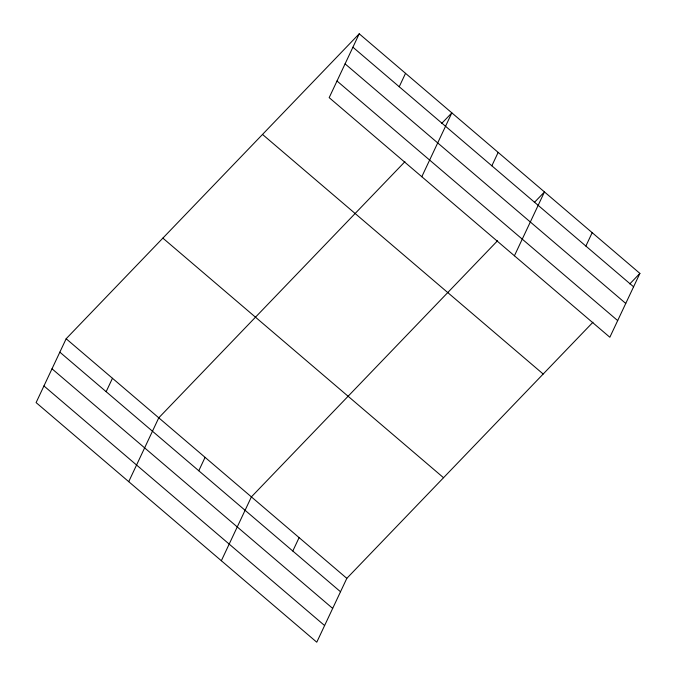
<?xml version="1.0" encoding="UTF-8"?>
<svg xmlns="http://www.w3.org/2000/svg" width="676" height="676" viewBox="0 0 676 676"><rect width="100%" height="100%" fill="white"/><g stroke="black" fill="none" stroke-linecap="round" stroke-linejoin="round"><path stroke-width="1.01" d="M359.226 33.8L329.178 97.648L609.845 337.248L639.893 273.4L359.226 33.8L66.155 338.752L36.107 402.6L316.774 642.2L346.822 578.352L592.979 322.215M106.149 391.691L112.461 378.281M128.727 481.667L158.775 417.819L404.932 161.682M198.778 470.758L205.081 457.348M399.229 86.739L405.532 73.338M221.348 560.734L251.396 496.885L497.553 240.749M421.799 176.723L451.847 112.867L441.741 123.378M292.801 551.024L299.105 537.614M491.849 165.806L498.153 152.404M514.419 255.79L544.467 191.933L534.361 202.445M585.872 246.072L592.184 232.662M629.795 283.912L639.893 273.4M352.914 47.21L633.589 286.801M345.081 63.857L625.756 303.448M337.011 81.002L617.687 320.601M262.508 134.431L543.183 374.031M162.865 238.121L443.532 477.712M66.155 338.752L346.822 578.352M59.843 352.154L340.51 591.753M52.01 368.809L332.676 608.4M43.94 385.954L324.607 625.553"/></g></svg>
